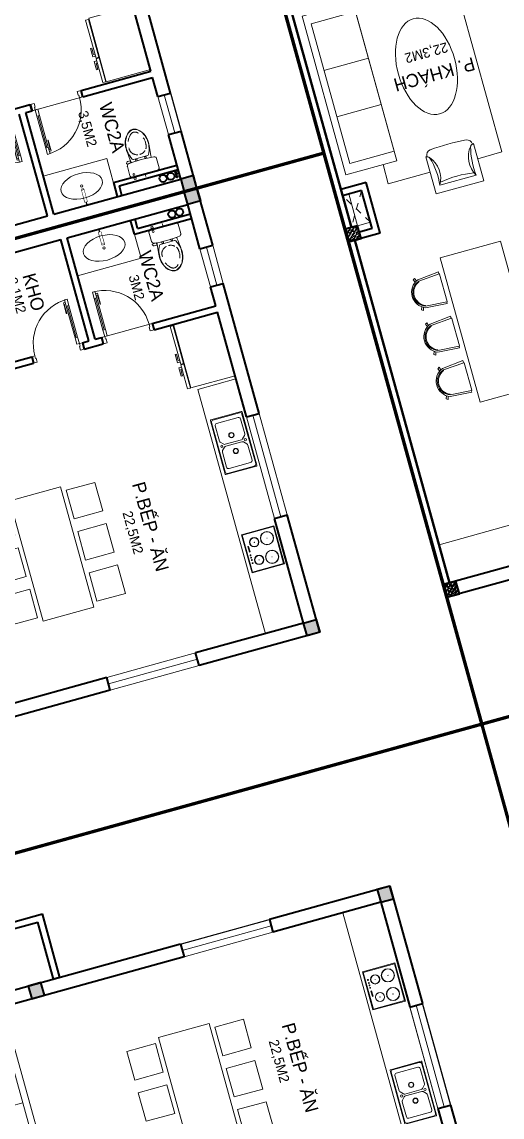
# Model space of a CAD drawing. Header units: metres. Extents: x 568336 to 569219, y 2065964 to 2066430.
# Drawn here: x 568461.84 to 568469.13, y 2066314.98 to 2066331.61 of the extents above; entities that cross this region are included whole.
import ezdxf

# ---------------------------------------------------------------- set-up
doc = ezdxf.new("R2010")
doc.units = ezdxf.units.M
for name, pattern in [('$AUDIT_BAD_LTYPE2', [0]), ('HIDDEN', [0.375, 0.25, -0.125]), ('xref-thap C (mb tang 32-2)$0$HIDDEN', [0.375, 0.25, -0.125])]:
    doc.linetypes.add(name, pattern=pattern)
doc.layers.get('0').update_dxf_attribs({"linetype": 'CONTINUOUS'})
doc.layers.get('DEFPOINTS').update_dxf_attribs({"linetype": 'CONTINUOUS'})
doc.layers.add('-AREA', color=2, linetype='CONTINUOUS', plot=False)
for name, color, linetype, lineweight in [('-CONCRETE', 1, 'CONTINUOUS', 35), ('-DIM', 9, 'CONTINUOUS', 13), ('-DOOR', 137, 'CONTINUOUS', 9), ('-FURNITURE', 46, 'CONTINUOUS', 9), ('-HATCH', 8, 'CONTINUOUS', 5), ('-HIDE', 3, 'HIDDEN', 13), ('-LINE1', 7, 'CONTINUOUS', 18), ('-LINE2', 252, 'CONTINUOUS', 9), ('-STEEL1', 1, 'CONTINUOUS', 35), ('-TEXT', 7, 'CONTINUOUS', 15), ('-WALL', 4, 'CONTINUOUS', 35), ('TEXT25', 2, 'CONTINUOUS', 13)]:
    doc.layers.add(name, color=color, linetype=linetype, lineweight=lineweight)
doc.layers.add('-RANH GIOI LO DAT', color=12, linetype='CONTINUOUS')
doc.styles.add('SVN_AVO_thuong', font='')
doc.styles.add('T1', font='', dxfattribs={"height": 200})
doc.styles.add('vnavanth', font='', dxfattribs={"width": 0.8})
doc.styles.get('SVN_AVO_thuong').set_extended_font_data('SVN-Avo')
doc.styles.get('T1').set_extended_font_data('VNgeometric Light')
doc.styles.get('vnavanth').set_extended_font_data('.VnAvantH')

# ---------------------------------------------------------------- blocks, each defined once
blk = doc.blocks.new('A$C18251349')
at = {"layer": '-LINE1'}
for points in [[(899.9698889118445, 4649.999350743368), (999.8064622648526, 4649.999350743368), (999.8064622648526, 3150.000784432457), (899.9698889118445, 3150.000784432457)], [(999.8064622648526, 2350.000784432457), (899.8064622648526, 2350.000784432457), (899.8064622648526, 850.0007844324573), (999.8064622648526, 850.0007844324573)]]:
    blk.add_lwpolyline(points, close=True, dxfattribs=at)
at = {"layer": '-WALL'}
for p, q in [((0.004909113922622055, 5500.000784432457), (1000.006230624509, 5500.000784432457)), ((0.004909113922622055, 5500.000784432457), (0.004909113922622055, 5400.000784432456)), ((999.9698890817235, 4650.000784432457), (1000.006230624509, 5500.000784432457)), ((0.0002397763018961996, 5400.000784432457), (900.0013849787356, 5400.000784432457)), ((899.9698889118445, 4649.999350743368), (900.0013849787356, 5400.000784432457)), ((899.9698889118445, 4649.999350743368), (999.9698888226703, 4649.994681405777)), ((999.9698890817235, 4650.000784432457), (909.9729728006059, 4650.005189332122)), ((899.8064622648526, 3150.000784432457), (999.8064622648526, 3150.000784432457)), ((899.8064622648526, 3150.000784432457), (899.8064622648526, 2350.000784432457)), ((999.8064622648526, 3150.000784432457), (999.8064622648526, 2350.000784432457)), ((899.8064622648526, 2350.000784432457), (999.8064622648526, 2350.000784432457)), ((899.8064622648526, 850.0007844324573), (999.8064622648526, 850.0007844324573)), ((899.8064622648526, 850.0007844324573), (899.8064622648526, 100.0183032938512)), ((999.8064622648526, 850.0007844324573), (999.8064622648526, 0.0007844324572943151)), ((899.8064622648526, 100.0183032938512), (0.004909113922622055, 100.1600033289023)), ((0.004909113922622055, 100.1600033289023), (0.004909113922622055, 0.160002526070457)), ((0.004909113922622055, 0.160002526070457), (999.8064622648526, 0.0007844324572943151))]:
    blk.add_line(p, q, dxfattribs=at)
blk = doc.blocks.new('A$C23F441E4')
at = {"ltscale": 3}
blk.add_lwpolyline([(-300, -0.0002277038292959332), (-300, -510.0002277038293), (300, -510.0002277038293), (300, -0.0002277038292959332), (-300, -0.0002277038292959332)], dxfattribs=at)
for points in [[(-290, -10.0002277038293), (-290, -500.0002277038293), (290, -500.0002277038293), (290, -10.0002277038293)], [(-99.92361733876169, -45.7805013358593), (-15.01730352267623, -45.7805013358593), (-15.01730352267623, -56.33586340083275), (-99.92361733876169, -56.33586340083275)]]:
    blk.add_lwpolyline(points, close=True, dxfattribs=at)
for centre, radius in [((-139, -156.0002277038293), 70), ((-139, -156.0002277038293), 67), ((-139, -156.0002277038293), 2), ((36.90287313051522, -47.90127239702269), 6.597286366527707), ((74.40287313051522, -47.90127239702269), 6.597286366527707), ((139, -156.0002277038293), 70), ((139, -156.0002277038293), 67), ((111.9028731305152, -47.90127239702269), 6.597286366527707), ((139, -156.0002277038293), 2), ((160.4028731305152, -47.90127239702269), 6.597286366527707), ((-147.0336941294372, -358.653199238237), 100), ((-147.0336941294372, -358.653199238237), 97), ((147.0336941294372, -358.653199238237), 100), ((147.0336941294372, -358.653199238237), 97), ((-147.0336941294372, -358.653199238237), 2), ((147.0336941294372, -358.653199238237), 2)]:
    blk.add_circle(centre, radius, dxfattribs=at)
blk = doc.blocks.new('A$C14986441')
at = {"ltscale": 3}
for p, q in [((-250.0000004096655, 420.0579938191804), (-250.0000000046566, -419.9420061808196)), ((239.9999995855615, 430.0579940553871), (-240.0000004144385, 430.0579938240116)), ((169.9999996216502, 355.0579940216267), (-170.0000003783498, 355.0579938577721)), ((249.9999999953434, -419.9420059388503), (249.9999995903345, 420.0579940611497)), ((-200.0000003639143, 325.0579938432784), (-200.0000002492452, 87.48440071480582)), ((199.9999997507548, 87.48440090671647), (199.9999996360857, 325.0579940361204)), ((-191.2132036748226, 66.27119728422258), (-148.7867967832135, 23.84479043312604)), ((-127.5735933431424, 15.05799387820298), (127.5735929142684, 15.05799400119577)), ((148.7867963454919, 23.84479057660792), (191.213203196472, 66.27119746763492)), ((-200.0000000505825, -324.9420061567216), (-200.0000001650769, -87.36841302824905)), ((-191.2132036109688, -66.15520958823618), (-148.7867967602797, -23.72880269627785)), ((-127.5735933287069, -14.94200612179702), (127.5735929288203, -14.94200599880423)), ((148.7867963684257, -23.72880255279597), (191.2132032602094, -66.15520940389251)), ((199.9999998349231, -87.36841283540707), (199.9999999494175, -324.9420059638796)), ((-240, -429.9420061759884), (240, -429.9420059446129)), ((169.9999999639113, -354.9420059783733), (-170.0000000360887, -354.9420061422279))]:
    blk.add_line(p, q, dxfattribs=at)
blk.add_lwpolyline([(239.9999999807333, -389.9420059446129), (239.99999960477, 390.0579940553871, 0.414213562373095), (209.9999995903345, 420.0579940408934), (-210.0000004096655, 420.0579938384471, 0.414213562373095), (-240.00000039523, 390.0579938240116), (-240.0000000192667, -389.9420061759884, 0.414213562373095), (-210.0000000046566, -419.9420061615529), (209.9999999953434, -419.9420059591066, 0.414213562373095)], format="xyb", close=True, dxfattribs=at)
for centre, radius in [((-185.5000002072193, 0.05799385026330128), 17.5), ((-2.675224095582962e-07, 125.0579939396703), 40), ((-2.675224095582962e-07, 125.0579939396703), 35), ((185.4999997927807, 0.05799402913544327), 17.5), ((-1.469743438065052e-07, -124.9420060603297), 40), ((-1.469743438065052e-07, -124.9420060603297), 35)]:
    blk.add_circle(centre, radius, dxfattribs=at)
for centre, radius, start, end in [((-240.0000004096655, 420.0579938240116), 10, 90.00000002668041, 180.0000000266804), ((-170.0000003639143, 325.0579938577721), 30, 90.00000002668041, 180.0000000266804), ((169.9999996360857, 325.0579940216267), 30, 2.668042644536231e-08, 90.00000002668041), ((239.9999995903345, 420.0579940553871), 10, 2.668042644536231e-08, 90.00000002668041), ((-170.0000002492452, 87.48440073023085), 30, 180.0000000266804, 225.0000000235824), ((-127.5735933576361, 45.05799387820298), 30, 225.0000000235824, 270.0000000266804), ((127.5735928997747, 45.05799400119577), 30, 270.0000000266804, 315.0000000235823), ((169.9999997507548, 87.48440089315409), 30, 315.0000000235823, 2.668042644536231e-08), ((-170.0000001650769, -87.36841301375534), 30, 135.0000000235824, 180.0000000266804), ((-127.5735933142714, -44.94200612179702), 30, 90.00000002668041, 135.0000000235824), ((127.5735929432558, -44.94200599880423), 30, 45.00000002358239, 90.00000002668041), ((169.9999998349231, -87.36841284896946), 30, 2.668042644536231e-08, 45.00000002358239), ((-170.0000000505825, -324.9420061422279), 30, 180.0000000266804, 270.0000000266804), ((169.9999999494175, -324.9420059783733), 30, 270.0000000266804, 2.668042644536231e-08), ((-240.0000000046566, -419.9420061759884), 10, 180.0000000266804, 270.0000000266804), ((239.9999999953434, -419.9420059446129), 10, 270.0000000266804, 2.668042644536231e-08)]:
    blk.add_arc(centre, radius, start, end, dxfattribs=at)
blk = doc.blocks.new('ghe11asdsdsdsd')
at = {"layer": '-FURNITURE', "ltscale": 5}
for p, q in [((-454.1512245237245, 641.9073886275291), (-454.093361600535, -60.42008052262099)), ((446.9845405295782, 642.5119281820953), (445.2090906954836, -59.49456913078757)), ((339.4434767446655, 74.7769195077999), (-347.9447826922697, 73.86721415390639)), ((445.2090906954836, -59.49456913078757), (-454.093361600535, -60.42008052262099))]:
    blk.add_line(p, q, dxfattribs=at)
for centre, radius, start, end in [((-556.8192392717756, 172.0380743239075), 480.9551723817158, 73.62802494144414, 77.67439557183955), ((-329.6609394550032, 640.4347183164282), 102.5030657496747, 97.790878171796, 180.4720192216976), ((-435.3449582978792, 585.5188594441861), 49.99999999999999, 17.29045382422632, 73.62802494144414), ((-752.7215750947944, 311.3200961878028), 469.2846926992153, 329.6029749418909, 39.82713105222346), ((-1717.077797784907, 235.4868877488407), 1378.639231958857, 353.2676599931669, 15.34770349738529), ((13.76703277978231, -3057.035900902003), 3815.794779152998, 85.15051378916075, 95.37323135559144), ((744.7327549548354, 311.2790322922665), 469.2468948897888, 140.0381535895592, 210.2652298418676), ((1708.833027020766, 233.2264510887835), 1378.526022415482, 164.5192846221356, 186.6002375866197), ((322.4963123202615, 643.5363927781655), 102.5030657496747, 359.5521671507362, 82.23330821456577), ((428.017340289487, 586.1773279104382), 49.99999999999999, 106.2083736517696, 162.5459446768903), ((548.310481298744, 172.35137315467), 480.9551723817158, 102.1620030057203, 106.2083736517696), ((-1.445652381749824, -1576.057105405802), 1730.279692069412, 79.6029490361376, 100.5814174655623)]:
    blk.add_arc(centre, radius, start, end, dxfattribs=at)
blk = doc.blocks.new('GHE600')
at = {"layer": '-FURNITURE'}
for p, q in [((269949.5421851056, 8709.741290517763), (270649.5421851056, 8709.74129051782)), ((269949.5421851289, 8043.074623851076), (270649.5421851289, 8043.074623851135))]:
    blk.add_line(p, q, dxfattribs=at)
for points in [[(270145.5337149384, 9594.84705863762), (270145.5337150262, 10094.84705863762), (270645.5337150262, 10094.84705854984), (270645.5337149384, 9594.847058549843)], [(269849.5421851288, 9526.40795718442), (270649.5421851288, 9526.407957184478), (270649.5421851639, 7226.407957184478), (269849.5421851639, 7226.40795718442)], [(269949.5421851288, 9376.40795718442), (270649.5421851288, 9376.407957184478), (270649.5421851639, 7376.407957184478), (269949.5421851639, 7376.40795718442)], [(270145.5337145109, 7157.96885590817), (270145.5337144231, 6657.96885590817), (270645.5337144231, 6657.968855820392), (270645.5337145109, 7157.968855820392)]]:
    blk.add_lwpolyline(points, close=True, dxfattribs=at)
at = {"layer": '-FURNITURE', "elevation": -1.348764000838661e-08}
for points in [[(271286.9253059005, 9830.321753277356), (270645.53371498, 9832.18215255058)], [(272037.8126997925, 6909.345592938189), (272633.6221192031, 6907.537773812626), (272633.6585346201, 9823.095600669185), (272037.874818299, 9826.334833337169)], [(270262.0588059474, 9594.847058617102), (270262.0583521723, 9526.40795718442)], [(270262.0260181179, 7226.40795718439), (270262.0255643428, 7157.968855887651)], [(270645.5337144685, 6916.624135324557), (271286.6504318018, 6913.272511655086)]]:
    blk.add_lwpolyline(points, dxfattribs=at)
at = {"layer": '-FURNITURE'}
for centre, radius in [((270395.5337149822, 9844.847058593674), 200), ((270395.5337149822, 9844.847058593674), 150), ((270395.5337144671, 6907.968855864223), 200), ((270395.5337144671, 6907.968855864223), 150)]:
    blk.add_circle(centre, radius, dxfattribs=at)
at = {"layer": '-FURNITURE', "extrusion": (0, 0, -1)}
blk.add_ellipse((271661.9002663364, 8365.294462872116), major_axis=(3.669220623812561e-13, 749.5763598198391), ratio=0.5899940615450746, dxfattribs=at)
at = {"layer": '-FURNITURE', "zscale": 0.83397927038413}
for p, xscale, yscale, rotation in [((271659.4476334748, 10145.29901697894, -5.948631914765009e-09), 0.83397927038413, 0.83397927038413, 179.9447021404027), ((271659.4476334748, 6607.516897389956, -5.948631914765009e-09), -0.8339792703841301, 0.8339792703841301, 0.05529785959737722)]:
    blk.add_blockref('ghe11asdsdsdsd', p, dxfattribs=dict(at, xscale=xscale, yscale=yscale, rotation=rotation))
blk = doc.blocks.new('A$C5C575821')
at = {"layer": '-CONCRETE'}
h = blk.add_hatch(color=256, dxfattribs=at)
h.dxf.hatch_style = 1
h.paths.add_polyline_path([(-0.00237559899687767, 200.0000000000146), (-0.00237559899687767, 1.455191522836685e-11), (199.9976244010031, 1.455191522836685e-11), (199.9976244010031, 200.0000000000146)])
blk.add_lwpolyline([(-0.00237559899687767, 1.455191522836685e-11), (199.9976244010031, 1.455191522836685e-11), (199.9976244010031, 200.0000000000146), (-0.00237559899687767, 200.0000000000146)], close=True, dxfattribs=at)
blk = doc.blocks.new('A$C2896516a')
for points in [[(75, 1385.934425984509), (525, 1385.934425905347), (525.0000000782311, 1835.934425905347), (75.0000000782311, 1835.934425984509), (75, 1385.934425984509)], [(725, 1385.934425870422), (1175, 1385.934425792191), (1175.000000078231, 1835.934425792191), (725.0000000782311, 1835.934425870422), (725, 1385.934425870422)], [(1375, 1385.934425753978), (1825, 1385.934425675747), (1825.000000078231, 1835.934425675747), (1375.000000078231, 1835.934425753978), (1375, 1385.934425753978)], [(75, 450), (525, 450.0000000791624), (525.0000000782311, 7.916241884231567e-08), (75.0000000782311, 0), (75, 450)], [(725, 450.000000114087), (1175, 450.0000001923181), (1175.000000078231, 1.923181116580963e-07), (725.0000000782311, 1.140870153903961e-07), (725, 450.000000114087)], [(1375, 450.0000002305314), (1825, 450.0000003087625), (1825.000000078231, 3.087625373154879e-07), (1375.000000078231, 2.305314410477877e-07), (1375, 450.0000002305314)]]:
    blk.add_lwpolyline(points)
blk.add_lwpolyline([(0, 517.9672129922546), (1900, 517.9672129922546), (1900, 1317.967212992255), (0, 1317.967212992255)], close=True)
blk = doc.blocks.new('M38-T2')
at = {"layer": '-AREA'}
blk.add_lwpolyline([(204930.0069767354, -1435945.201767279), (202121.8044201497, -1435945.200355076), (202121.8119221884, -1434744.52213244), (197930.7486434749, -1434744.523915252), (197929.1923407231, -1429671.822971949), (196930.2090501255, -1429671.982059734), (196930.2090501255, -1424171.982059734), (197930.0106032764, -1424171.939304921), (197930.0106032764, -1418971.489460939), (204930.0155125508, -1418971.489461104)], close=True, dxfattribs=at)
at = {"layer": '-DOOR'}
for p, q in [((199779.9484475625, -1418971.360748226), (201379.9484475625, -1418971.360748226)), ((199779.9484475625, -1419071.360748226), (201379.9484475625, -1419071.360748226)), ((201379.9484475771, -1419071.371851301), (199779.9484475621, -1419071.409753183)), ((199779.9484475625, -1419171.360748226), (201379.9484475625, -1419171.360748226)), ((197930.1638723877, -1420871.71438293), (197929.8573341651, -1422271.71438293)), ((198030.4138128, -1420871.71438293), (198030.1072745775, -1422271.71438293)), ((198129.947869654, -1420871.71438293), (198129.6413314316, -1422271.71438293))]:
    blk.add_line(p, q, dxfattribs=at)
blk.add_lwpolyline([(201379.9484475772, -1419171.548004378), (199779.9484475695, -1419171.515704523), (199779.9484475695, -1418971.473311011), (201379.9484475772, -1418971.505610865)], close=True, dxfattribs=at)
at = {"layer": '-FURNITURE'}
blk.add_line((201980.0155124794, -1419771.550719448), (198130.0155123936, -1419771.550719448), dxfattribs=at)
at = {"layer": '-RANH GIOI LO DAT', "linetype": 'HIDDEN', "ltscale": 10, "const_width": 50}
blk.add_lwpolyline([(195930.0155116593, -1416971.489460663), (195930.0155121212, -1437239.588784412), (204930.0155121212, -1437178.544911579), (204930.015512598, -1416971.48946114)], close=True, dxfattribs=at)
at = {"layer": '-WALL'}
for p, q in [((197930.0155123998, -1418971.489460939), (199779.9484475625, -1418971.360748226)), ((199779.9484475625, -1419171.531850997), (199779.9484475625, -1418971.531850997)), ((201379.9484475625, -1418971.360748226), (203430.0035724919, -1418971.489460939)), ((201379.9484475774, -1419171.548004378), (201379.9484475772, -1418971.505610865)), ((198130.0155123998, -1419171.489460939), (199779.9484475695, -1419171.360748226)), ((201379.9484475774, -1419171.548004378), (203029.8813827469, -1419171.489460939)), ((197930.1638715875, -1420871.71438293), (198130.1638723878, -1420871.71438293)), ((197930.1638723877, -1422271.71438293), (198130.1638723878, -1422271.71438293))]:
    blk.add_line(p, q, dxfattribs=at)
at = {"layer": '-WALL', "linetype": 'Continuous', "ltscale": 10}
for p, q in [((197930.0155124023, -1418971.489460937), (197930.1638715875, -1420871.71438293)), ((198130.0155123998, -1419171.489460939), (198130.1638715873, -1420871.71438293)), ((197930.1638715642, -1422271.714382928), (197930.0155123375, -1425178.306151847)), ((198130.1638715642, -1422271.71438293), (198130.0155123345, -1425178.306151847))]:
    blk.add_line(p, q, dxfattribs=at)
at = {"layer": '-FURNITURE', "rotation": 180}
blk.add_blockref('A$C23F441E4', (199375.0145829144, -1419721.564532442), dxfattribs=at)
at = {"layer": '-FURNITURE', "xscale": -1}
for name, p, rotation in [('A$C14986441', (201050.0716473779, -1419465.885739715), 90), ('GHE600', (208325.3543544428, -1155273.03525718), 89.99999998994852)]:
    blk.add_blockref(name, p, dxfattribs=dict(at, rotation=rotation))
at = {"layer": '-FURNITURE'}
blk.add_blockref('A$C2896516a', (199211.4110915604, -1423492.300291572), dxfattribs=at)
at = {"layer": '-WALL'}
for p in [(197930.017887999, -1419171.489460937), (197930.0178879988, -1424671.489460179)]:
    blk.add_blockref('A$C5C575821', p, dxfattribs=at)
at = {"layer": '-WALL', "xscale": -1}
blk.add_blockref('A$C18251349', (197930.0155123904, -1429671.982844167), dxfattribs=at)
at = {"layer": 'TEXT25'}
for s, height, rotation, style, p in [('P.BẾP - ĂN', 200, 359.9999999899488, 'SVN_AVO_thuong', (199525.0187255143, -1421120.953310438)), ('22,5M2', 150, 1.005123984043621e-08, 'T1', (199708.8861217937, -1421376.030290608))]:
    blk.add_text(s, height=height, rotation=rotation, dxfattribs=dict(at, style=style)).set_placement(p)
blk = doc.blocks.new('Sink_Cicle')
blk.add_lwpolyline([(17.49999987077899, -50.00226151314564), (-17.49999987077899, -49.99773848685436), (-17.51615354442038, -252.2967581441626), (17.48384613892995, -252.3012811850058)], close=True)
blk.add_circle((0, -300), 17.5)
at = {"layer": 'DEFPOINTS'}
blk.add_line((0, -100), (0, 0), dxfattribs=at)
blk.add_wipeout([(17.499999870775355, -50.00226151314928), (-17.49999987078263, -49.99773848685436), (-17.516153544427652, -252.29675814416623), (17.48384613892631, -252.3012811850058)])
at = {"layer": '-FURNITURE', "linetype": 'Continuous'}
blk.add_ellipse((0, -300), major_axis=(-325, 0), ratio=0.5846153846153846, dxfattribs=at)
blk.add_line((-17.51421511289664, -237.2967582757119), (17.48578462866135, -237.3012813020032))
blk = doc.blocks.new('A$C18091ED7')
for p, q in [((9.957147995010018e-09, -42.13376978135784), (0, -3.786117304116488e-07)), ((146.1412317672475, -26.59467297248193), (179.181621938591, -26.59467296488583)), ((146.1412317672475, -26.59467297248193), (146.1412317680188, -30.17859706786112)), ((146.1412317680188, -30.17859706786112), (165.7503655985456, -30.17859706340823)), ((153.0594147269658, -36.79204952501459), (146.1412317680188, -30.17859706786112)), ((152.3191092506386, -2.717133611440659e-07), (152.3191092568413, -26.59467297093943)), ((152.3191092506386, -2.717133611440659e-07), (179.1816219322718, -2.654269337654114e-07)), ((153.0594147269658, -36.79204952501459), (165.7503656001572, -36.79204952192958)), ((153.0594147275151, -39.73033438943094), (153.0594147269658, -36.79204952501459)), ((153.0594147275151, -39.73033438943094), (178.4413164740145, -39.73033438349376)), ((153.0594147275151, -39.73033438943094), (178.4413164740145, -39.73033438349376)), ((153.0594147275151, -39.73033438943094), (153.0594147281554, -42.13376974494895)), ((185.3594994290725, -30.17859705851879), (165.7503655985456, -30.17859706340823)), ((178.4413164733487, -36.79204951884458), (165.7503656001572, -36.79204952192958)), ((185.3594994290725, -30.17859705851879), (178.4413164733487, -36.79204951884458)), ((178.4413164733487, -36.79204951884458), (178.4413164740145, -39.73033438349376)), ((178.4413164740145, -39.73033438349376), (178.4413164746547, -42.1337697392446)), ((179.1816219322718, -2.654269337654114e-07), (179.181621938591, -26.59467296488583)), ((179.181621938591, -26.59467296488583), (185.3594994283012, -26.59467296337243)), ((185.3594994283012, -26.59467296337243), (185.3594994290725, -30.17859705851879)), ((-83.25994817525861, -267.3592828898691), (-83.259948167517, -299.9634285944048)), ((-83.25994817257379, -278.4883151478134), (-83.25994817046012, -287.6388527823146)), ((-60.91100930959874, -290.0299398849311), (-83.25994816994717, -290.0299398901407)), ((-62.88950393904452, -265.3807882612164), (-81.28145355204106, -265.3807882657275)), ((-60.91100931491019, -267.3592828844266), (-60.91100930728498, -299.9634285889624)), ((60.9110093945892, -267.3592828557594), (60.9110094022144, -299.9634285600623)), ((60.91100939990065, -290.029939856031), (83.25994826024908, -290.0299398510542)), ((62.88950401780676, -265.3807882316178), (81.2814536308033, -265.3807882273395)), ((83.25994825493763, -267.3592828505498), (83.25994826256283, -299.9634285550856)), ((83.25994825750604, -278.488315108727), (83.2599482596197, -287.6388527429954)), ((165.3959958605519, -261.9873972070927), (165.3959958671003, -289.7349902229907)), ((167.8691141396885, -259.5142789271486), (228.0810223811895, -259.5142789128586)), ((167.8691141472664, -292.2081085020036), (206.7175896017579, -292.2081084926904)), ((230.5541406641933, -274.3229751045001), (230.5541406613593, -261.9873971916386))]:
    blk.add_line(p, q)
for points in [[(230.0000000517721, -218.5046414944518, -0.1374073801801567), (225.4781190853137, -234.6482587013161), (221.7949787454636, -240.7070387715066, -0.2360805181595358), (198.2560902649639, -255.4947853636986, -0.0519608230665726), (-198.2560901437319, -255.4947854572965, -0.236080518165078), (-221.7949786317113, -240.7070388760185), (-225.4781189743626, -234.6482588077488, -0.1374073801809237), (-229.9999999484608, -218.5046416030382), (-229.9999999831671, -71.98694829508895, -0.1989123673786679), (-226.3782021181105, -63.2431547633314), (-208.8906150607545, -45.75556769772083, -0.1989123673792025), (-200.1468215308087, -42.13376982865157), (9.971699910238385e-09, -42.13376978135784), (200.1468215506357, -42.13376973403501, -0.1989123673792025), (208.8906150822841, -45.75556759897154), (226.3782021480001, -63.24315465634572, -0.1989123673791691), (230.0000000170658, -71.98694818626973)], [(144.14367173758, -618.9627606730501, -0.2124047892419209), (26.30999211127346, -734.491494372196, -0.0276853236339062), (-0.5628229983012716, -738.609219571983, -0.0222792448073508), (-26.30999181118386, -734.4914943844487, -0.2124047892421136), (-144.1436714920528, -618.9627607410075, -0.1427957259999892), (-167.2376623962118, -428.0139674870588, -0.0930051380368448), (-127.9331820271946, -309.1271633332653, -0.2564387014614383), (-111.240849547703, -299.9634286007786), (4.746470949612558e-08, -299.9634285748762), (111.2408496426324, -299.9634285482753, -0.2564387014619951), (127.933182126606, -309.1271632729331, -0.0930051380368741), (167.2376625517572, -428.0139674081001, -0.1427957260000456)]]:
    blk.add_lwpolyline(points, format="xyb", close=True)
at = {"linetype": 'xref-thap C (mb tang 32-2)$0$HIDDEN', "ltscale": 100}
blk.add_lwpolyline([(61.00044987679576, -669.0176259216969, -0.1990312026443698), (1.417429302819073e-07, -698.769823720475, -0.1990312026443799), (-61.00044960746891, -669.0176259504806, -0.2189240232571595), (-131.9321382956405, -478.313622940972, -0.1537914605682739), (-112.4681372026971, -403.989815428853, -0.2367011859554165), (5.876427167095244e-08, -347.5870280214876, -0.2367011859554843), (112.4681373467611, -403.9898153757968, -0.1537914605681893), (131.9321384748619, -478.313622878748, -0.2189240232571754)], format="xyb", close=True, dxfattribs=at)
blk.add_circle((165.7503656100234, -78.39166221523192), 13.90362011701458)
for centre, radius, start, end in [((-81.28145355158267, -267.3592828894034), 1.978494623656905, 90.00000001354867, 180.0000000133402), ((-62.88950393858613, -267.3592828848923), 1.978494623656905, 1.334021322268115e-08, 90.00000001354867), ((62.88950401826514, -267.3592828552937), 1.978494623656905, 90.00000001354867, 180.0000000133402), ((81.28145363126168, -267.3592828510155), 1.978494623656905, 1.334021322268115e-08, 90.00000001354867), ((167.8691141402633, -261.9873972065106), 2.473118279571131, 90.00000001354867, 180.0000000133402), ((167.8691141466952, -289.7349902224087), 2.473118279571131, 180.0000000133402, 270.0000000135486), ((206.717589598069, -276.6690117186226), 15.53909677420133, 270.0000000135486, 306.4658507565522), ((168.3527972659103, -224.7572911087773), 80.08895368617857, 306.4658507565522, 320.3122930343796), ((228.0810223845983, -274.3229751050822), 2.473118279571131, 320.3122930343796, 1.334021322268115e-08)]:
    blk.add_arc(centre, radius, start, end)
for points, knots in [([(-155.6468228230951, -259.4535552573798), (-156.6353001506941, -267.2522313103836), (-164.2940232875517, -328.394745314552), (-169.1545302536251, -385.0939582949213), (-183.68571763406, -527.7705276800843), (-135.602968026873, -679.1126648240606), (-50.29344375100118, -735.2493608418445), (-19.70048385594782, -741.0901266933652), (1.531116140540689e-07, -743.6724421556864)], [130.6139379315478, 130.6139379315478, 130.6139379315478, 130.6139379315478, 152.8521090939923, 311.1293507817257, 417.703951170228, 561.3833927516608, 697.6926317810714, 710.812262267882, 710.812262267882, 710.812262267882, 710.812262267882]), ([(155.6468228994709, -259.4535551877343), (156.6353002305841, -267.2522312389628), (164.2940233960289, -328.3947452375724), (169.1545303888706, -385.0939582149149), (183.6857178367027, -527.7705275934422), (135.6029683008201, -679.1126647599449), (50.29344405157826, -735.2493608178338), (19.70048415924612, -741.0901266841101), (1.530679583083838e-07, -743.6724421554536)], [130.613937934949, 130.613937934949, 130.613937934949, 130.613937934949, 152.8521090939923, 311.1293507817257, 417.703951170228, 561.3833927516608, 697.6926317810714, 710.812262267882, 710.812262267882, 710.812262267882, 710.812262267882])]:
    blk.add_open_spline(points, degree=3, knots=knots)
blk = doc.blocks.new('*U18')
at = {"linetype": '$AUDIT_BAD_LTYPE2'}
for p, q in [((70, 100), (69.99999999999999, 599.9999999999982)), ((89.99999999999999, 599.9999999999982), (90, 100))]:
    blk.add_line(p, q, dxfattribs=at)
for points in [[(49.99999999999999, 599.9999999999982), (89.99999999999999, 599.9999999999982), (89.99999999999999, 699.9999999999982), (49.99999999999999, 699.9999999999982), (49.99999999999999, 599.9999999999982)], [(49.99999999999999, 602.9059272893337), (50, 100)], [(50, 100), (90, 100), (90, 0), (50, 0), (50, 100)]]:
    blk.add_lwpolyline(points)
for points in [[(118.2698876160139, 494.5156181119073), (118.2698876160139, 664.1349438079906), (89.99999999999999, 664.1349438079906), (89.99999999999999, 635.8650561920058), (112.6159100928053, 635.8650561920058), (112.6159100928053, 494.5156181119073)], [(0, 0), (50, 0), (50, -40), (60, -40), (60, -100.0001724930698), (0, -100.0001724930698)], [(799.9999999999982, 7.105427357601134e-15), (749.9999999999982, 7.105427357601134e-15), (749.9999999999982, -40), (739.9999999999982, -40), (739.9999999999982, -100.0001724930698), (799.9999999999982, -100.0001724930698)]]:
    blk.add_lwpolyline(points, close=True)
at = {"linetype": '$AUDIT_BAD_LTYPE2', "ltscale": 0.3}
blk.add_arc((50, 0), 699.9999999999982, 0, 90, dxfattribs=at)
blk = doc.blocks.new('A$C55AD6C8F')
at = {"ltscale": 3}
for p, q in [((-750, 623.9554341743351), (-750, 1000.000000000058)), ((-750, 1000.000000000058), (-704.3477934409166, 1000.000000000058)), ((-704.3477934409166, 1000.000000000058), (-704.3477934409166, 623.9554341743351)), ((0, 1000), (-695.2173631351907, 1000.000000000058)), ((-695.2173631351907, 1000.000000000058), (-695.2173631351907, 5.820766091346741e-11)), ((0, 0), (0, 1000)), ((-704.3477934409166, 623.9554341743351), (-749.9999999999418, 623.9554341743351)), ((-750, 613.395983129798), (-750, 17.63542316207895)), ((-704.3477934409166, 613.395983129798), (-749.9999999999418, 613.3959831297398)), ((-704.3477934409166, 17.63542316207895), (-704.3477934409166, 613.395983129798)), ((-750, 17.63542316207895), (-704.3477934409166, 17.63542316207895)), ((-695.2173631351907, 5.820766091346741e-11), (0, 0))]:
    blk.add_line(p, q, dxfattribs=at)
at = {"ltscale": 3, "elevation": -2.790667130434782e-09}
for points in [[(-750.0000000003492, 688.433921672462), (-750.0000000003492, 656.9339216743247), (-790.097850547405, 656.9339216743247), (-790.097850547405, 788.4142628387199), (-770.7718286834424, 788.4142628387199), (-770.7718286834424, 688.433921672462)], [(-750.0000000003492, 548.917495631671), (-750.0000000003492, 580.4174956298084), (-790.097850547405, 580.4174956298084), (-790.097850547405, 448.9371544654132), (-770.7718286834424, 448.9371544654132), (-770.7718286834424, 548.917495631671)]]:
    blk.add_lwpolyline(points, close=True, dxfattribs=at)
blk = doc.blocks.new('M39-T2')
at = {"layer": '-CONCRETE'}
for centre in [(197664.2165556852, -1485551.431455612, 5.66516857499076e-09), (197664.2165556852, -1485672.273905817, 5.66516857499076e-09)]:
    blk.add_circle(centre, 55, dxfattribs=at)
at = {"layer": '-DOOR'}
for p, q in [((202534.3554310382, -1485201.731743815), (200934.3554310382, -1485201.731743815)), ((202534.3554310382, -1485301.731743815), (200934.3554310382, -1485301.731743815)), ((200934.3554310236, -1485301.74284689), (202534.3554310386, -1485301.780748772)), ((202534.3554310382, -1485401.731743815), (200934.3554310382, -1485401.731743815)), ((204184.4948729139, -1487101.73174168), (204184.8014111364, -1488501.73174168)), ((204284.028929768, -1487101.73174168), (204284.3354679905, -1488501.73174168)), ((204384.2788701802, -1487101.73174168), (204384.5854084028, -1488501.73174168))]:
    blk.add_line(p, q, dxfattribs=at)
for points in [[(198884.3673709861, -1485201.731741923), (198284.3554310782, -1485201.731741923), (198284.3554310782, -1485401.731741923), (198884.3673709861, -1485401.731741923)], [(200934.3554310235, -1485401.918999967), (202534.3554310312, -1485401.886700112), (202534.3554310312, -1485201.844306599), (200934.3554310235, -1485201.876606454)]]:
    blk.add_lwpolyline(points, close=True, dxfattribs=at)
blk.add_lwpolyline([(198284.3554310782, -1485301.731741923), (198884.3600051452, -1485301.77591779)], dxfattribs=at)
at = {"layer": '-FURNITURE'}
for q in [(200334.3609645297, -1485401.75932366), (204184.3554310843, -1486001.793000432)]:
    blk.add_line((200334.3554309986, -1486001.793000432), q, dxfattribs=at)
blk.add_lwpolyline([(198184.3554309822, -1486301.731742), (197584.3554309822, -1486301.731742), (197584.3554309822, -1487301.731742445), (198184.3554309822, -1487301.731742445)], close=True, dxfattribs=at)
at = {"layer": '-HATCH'}
blk.add_line((199184.3552585054, -1486401.731742442), (199184.3552584759, -1487201.731742442), dxfattribs=at)
at = {"layer": '-RANH GIOI LO DAT', "linetype": 'HIDDEN', "ltscale": 10, "const_width": 50}
blk.add_lwpolyline([(197384.3554308799, -1483201.731742124), (197384.3554313568, -1503530.874939661), (206384.3554308799, -1503469.83106635), (206384.3554308799, -1483201.731743078)], close=True, dxfattribs=at)
at = {"layer": '-WALL'}
for p, q in [((197384.3554309985, -1485201.731742002), (197384.3554309985, -1501083.341163391)), ((198284.3554310782, -1485201.731741923), (197384.3554310782, -1485201.731741923)), ((198284.3554310782, -1485401.731741923), (198284.3554310782, -1485201.731741923)), ((198884.3526458093, -1485401.731741923), (198884.3673709861, -1485201.731741923)), ((200934.3554310235, -1485201.876606454), (198884.3673709861, -1485201.731741923)), ((200934.3554310233, -1485401.918999967), (200934.3554310235, -1485201.876606454)), ((204384.3554310782, -1485201.731741923), (202534.3554310382, -1485201.902846585)), ((202534.3554310382, -1485401.902846585), (202534.3554310382, -1485201.902846585)), ((198284.3554310782, -1485401.731741923), (197584.3554310782, -1485401.731741923)), ((197734.3554308987, -1486231.731741788), (197734.3554308987, -1485401.731741747)), ((197804.3554308987, -1486301.731741788), (197804.3554308987, -1485401.731741746)), ((199184.4895607311, -1485401.731741923), (198884.3526458093, -1485401.731741923)), ((200934.3554310233, -1485401.731741924), (199284.4895607311, -1485401.731741923)), ((204184.3554310782, -1485401.731741923), (202534.3554310312, -1485401.731741923)), ((197734.3554308987, -1486231.731741788), (197584.3554308987, -1486231.731741788)), ((197804.3554308987, -1486301.731741788), (197584.3554308988, -1486301.731741788)), ((199184.3552585054, -1486401.731742442), (199284.3552585054, -1486401.731742445)), ((204384.2788709805, -1487101.73174168), (204184.2788701801, -1487101.73174168)), ((199184.3552584759, -1487201.731742442), (199284.3554309985, -1487201.731742445)), ((199184.3552584759, -1487501.73174245), (199284.3552584759, -1487501.731742447)), ((199184.3552585054, -1488301.73174245), (199284.3552585054, -1488301.731742446)), ((204384.2788701802, -1488501.73174168), (204184.2788701801, -1488501.73174168))]:
    blk.add_line(p, q, dxfattribs=at)
at = {"layer": '-WALL', "linetype": 'Continuous', "ltscale": 10}
for p, q in [((204384.3554310756, -1485201.731741921), (204384.2788709805, -1487101.73174168)), ((197584.3554309985, -1487301.731742445), (197584.3554309985, -1485401.731742)), ((199184.3554309985, -1486401.731742442), (199184.3554309985, -1485401.731741981)), ((199284.3554309985, -1486401.731742442), (199284.3554309985, -1485401.731741981)), ((204184.3554310782, -1485401.731741923), (204184.2788709806, -1487101.73174168)), ((199184.3554309985, -1487301.731742445), (197584.3554309985, -1487301.731742445)), ((199184.3554309985, -1487301.731742445), (199184.3554309985, -1487201.731742442)), ((199284.3554309985, -1487501.73174245), (199284.3554309985, -1487201.731742445)), ((197584.3554309985, -1488701.731741238), (197584.3554309985, -1487401.731742445)), ((199184.3554309985, -1487401.731742445), (197584.3554309985, -1487401.731742445)), ((199184.3554309985, -1487501.73174245), (199184.3554309985, -1487401.731742445)), ((199184.3554309985, -1488701.731741238), (199184.3554309985, -1488301.73174245)), ((199284.3554309985, -1488701.731741238), (199284.3554309985, -1488301.73174245)), ((204184.2788710037, -1488501.73174168), (204184.3554311435, -1491408.548432832)), ((204384.2788710037, -1488501.731741677), (204384.3554311405, -1491408.548432832))]:
    blk.add_line(p, q, dxfattribs=at)
at = {"layer": '-DOOR', "rotation": 90.00000000000001}
blk.add_blockref('*U18', (199184.3552585054, -1487201.731742442), dxfattribs=at)
at = {"layer": '-DOOR', "xscale": -1, "rotation": 90}
blk.add_blockref('*U18', (199184.3552585054, -1487501.73174245), dxfattribs=at)
at = {"layer": '-FURNITURE', "xscale": -1}
for name, p, rotation in [('A$C55AD6C8F', (199284.3554309985, -1485401.731741981), 270), ('A$C23F441E4', (202939.3563605636, -1485951.806813427), 180), ('A$C18091ED7', (197762.221661101, -1485851.73174199), 90)]:
    blk.add_blockref(name, p, dxfattribs=dict(at, rotation=rotation))
at = {"layer": '-FURNITURE', "rotation": 270}
blk.add_blockref('A$C14986441', (201264.2992961001, -1485696.1280207), dxfattribs=at)
at = {"layer": '-FURNITURE', "xscale": -1}
blk.add_blockref('A$C2896516a', (203102.9598519176, -1489722.542572557), dxfattribs=at)
at = {"layer": '-WALL', "xscale": -1}
for p in [(197584.3530553995, -1485401.731742), (204384.353055479, -1485401.731741921)]:
    blk.add_blockref('A$C5C575821', p, dxfattribs=at)
at = {"layer": '-TEXT', "color": 2, "style": 'vnavanth'}
for s, p in [('wc2A', (198095.9771282224, -1486324.372079848)), ('kho', (197955.2612435548, -1488109.928375058))]:
    blk.add_text(s, height=199.9591899200177, dxfattribs=at).set_placement(p)
at = {"layer": 'TEXT25'}
for s, height, rotation, style, p in [('3M2', 150, 1.005123984043621e-08, 'T1', (198397.9163671185, -1486560.323311538)), ('P.BẾP - ĂN', 200, 1.005123984043621e-08, 'SVN_AVO_thuong', (201452.8023171044, -1487351.195591657)), ('22,5M2', 150, 359.9999999899487, 'T1', (201834.0562502557, -1487606.272571457)), ('2,1M2', 150, 1.005123984043621e-08, 'T1', (197946.6984524661, -1488345.879606781))]:
    blk.add_text(s, height=height, rotation=rotation, dxfattribs=dict(at, style=style)).set_placement(p)
at = {"layer": '-FURNITURE', "rotation": 90.00000000000001}
blk.add_blockref('Sink_Cicle', (197584.3554309822, -1486801.731742222), dxfattribs=at)
blk = doc.blocks.new('M40-T2')
at = {"layer": '-CONCRETE'}
for centre, radius in [((205225.0395781595, -1552250.275756489, 5.66516857499076e-09), 13), ((205274.2322251512, -1552340.772564587, 5.66516857499076e-09), 55), ((205263.3095651091, -1552250.275756489, 5.66516857499076e-09), 13), ((205305.0589831252, -1552250.275756489, 5.66516857499076e-09), 13), ((205274.2322251512, -1552461.615014792, 5.66516857499076e-09), 55)]:
    blk.add_circle(centre, radius, dxfattribs=at)
at = {"layer": '-DOOR'}
blk.add_lwpolyline([(204054.0861612578, -1552005.988718233), (204654.0981011657, -1552005.988718233), (204654.0981011657, -1552205.988718233), (204054.0861612578, -1552205.988718233)], close=True, dxfattribs=at)
blk.add_lwpolyline([(204654.0981011657, -1552105.988718233), (204054.0935270987, -1552106.0328941)], dxfattribs=at)
at = {"layer": '-FURNITURE'}
blk.add_lwpolyline([(204754.0933499628, -1553205.988718238), (205354.0933499628, -1553205.988718238), (205354.0933499628, -1554205.988718238), (204754.0933499628, -1554205.988718238)], close=True, dxfattribs=at)
at = {"layer": '-HATCH'}
blk.add_line((203754.0169095613, -1553305.988718231), (203754.016909575, -1554105.988718231), dxfattribs=at)
at = {"layer": '-RANH GIOI LO DAT', "linetype": 'HIDDEN', "ltscale": 10, "const_width": 50}
blk.add_lwpolyline([(194554.0933499628, -1550005.98871871), (194554.0933495009, -1565409.741094313), (199553.9783428008, -1570375.828611574), (205554.0933504397, -1570335.131916246), (205554.0933499628, -1550005.988719187)], close=True, dxfattribs=at)
at = {"layer": '-WALL'}
for p, q in [((204054.0861612578, -1552005.988718233), (202004.0562747387, -1552005.988718235)), ((204054.1008864346, -1552205.988718251), (204054.0861612578, -1552005.988718233)), ((205554.0933499628, -1552005.988718233), (204654.0981011657, -1552005.988718251)), ((204654.0981011657, -1552205.988718251), (204654.0981011657, -1552005.988718251)), ((205554.0933499628, -1567935.07670786), (205554.0933499628, -1552005.988718233)), ((203654.0168233147, -1552205.988718251), (202004.0562747534, -1552206.175974387)), ((203654.0168233147, -1553305.988718231), (203654.0168233147, -1552205.988718251)), ((203754.0168233147, -1553305.988718231), (203754.0168233147, -1552205.988718251)), ((204054.1008864346, -1552205.988718251), (203754.0168233147, -1552205.988718251)), ((205354.0933499628, -1552205.988718233), (204654.0981011657, -1552205.988718251)), ((205134.0933499376, -1553205.988712327), (205134.0933499376, -1552205.988712328)), ((205204.0933499376, -1553135.988712327), (205204.0933499376, -1552205.988712326)), ((205354.0933499628, -1554205.988718238), (205354.0933499628, -1552205.988718233)), ((205204.0933499376, -1553135.988712327), (205354.0933499376, -1553135.988712327)), ((203754.0168233147, -1553305.988718231), (203654.0168233147, -1553305.988718231)), ((205134.0933499376, -1553205.988712327), (205354.0933499375, -1553205.988712327)), ((203754.0168233147, -1554105.988718231), (203654.0167370682, -1554105.988718231)), ((203654.0168233147, -1554405.988718226), (203654.0168233147, -1554105.988718231)), ((203654.0168233148, -1554105.988718231), (203754.0168233148, -1554105.98871823)), ((203754.0168233147, -1554205.988718229), (203754.0168233147, -1554105.98871823)), ((205354.0933499628, -1554205.988718238), (203754.0168233147, -1554205.988718229)), ((205354.0933499623, -1554305.988718238), (203754.0168233141, -1554305.988718229)), ((205354.0933499628, -1555505.988718233), (205354.0933499628, -1554305.988718238))]:
    blk.add_line(p, q, dxfattribs=at)
at = {"layer": '-DOOR', "xscale": -1, "rotation": 270}
blk.add_blockref('*U18', (203754.0169095613, -1554105.988718231), dxfattribs=at)
at = {"layer": '-DOOR', "rotation": 270}
blk.add_blockref('*U18', (203754.0169095613, -1554405.988718227), dxfattribs=at)
at = {"layer": '-FURNITURE', "xscale": -1, "rotation": 270}
blk.add_blockref('A$C55AD6C8F', (202627.9391169144, -1552205.988718243), dxfattribs=at)
at = {"layer": '-FURNITURE', "rotation": 270}
blk.add_blockref('A$C18091ED7', (205176.2271197425, -1552705.988718223), dxfattribs=at)
at = {"layer": '-WALL'}
blk.add_blockref('A$C5C575821', (205354.0981011657, -1552205.988718233), dxfattribs=at)
at = {"layer": '-TEXT', "color": 2, "style": 'vnavanth'}
blk.add_text('wc2a', height=199.9591899200177, dxfattribs=at).set_placement((203935.9013465368, -1553101.599489212))
at = {"layer": 'TEXT25', "style": 'T1'}
blk.add_text('3,5M2', height=150, rotation=359.9999999899487, dxfattribs=at).set_placement((203963.5598184932, -1553440.099699379))
at = {"layer": '-FURNITURE', "rotation": 270}
blk.add_blockref('Sink_Cicle', (205354.0933499628, -1553683.060390014), dxfattribs=at)
at = {"layer": '-AREA'}
blk.add_lwpolyline([(205553.2546989895, -1569087.629167126), (202753.1902936033, -1569087.629167126), (202754.0933499628, -1567887.598139977), (200663.2060888279, -1567887.598139977), (198554.0933505582, -1565935.401566556), (198553.5313704307, -1562406.477236566), (197554.2917974073, -1562406.636365164), (197554.2917974073, -1556906.636365164), (198554.0933505582, -1556906.636365164), (198554.0957261627, -1552005.988718233), (205554.0957255667, -1552005.988718233)], close=True, dxfattribs=at)
blk = doc.blocks.new('SOFA 2500')
at = {"layer": '-FURNITURE'}
for p, q in [((267948.7536068321, 8788.429872642053), (268648.7536068321, 8788.429872642053)), ((267948.7536068321, 8055.096539308724), (268648.7536068321, 8055.096539308724))]:
    blk.add_line(p, q, dxfattribs=at)
for points in [[(267848.7536068321, 9671.763205975389), (268648.7536068321, 9671.763205975389), (268648.7536068321, 7171.763205975389), (267848.7536068321, 7171.763205975389)], [(267948.7536068321, 9521.763205975389), (268648.7536068321, 9521.763205975389), (268648.7536068321, 7321.763205975389), (267948.7536068321, 7321.763205975389)]]:
    blk.add_lwpolyline(points, close=True, dxfattribs=at)
blk = doc.blocks.new('ghe 400')
blk.add_wipeout([(-230.18867924437518, 7.547169807400223), (-200.0000000009204, 309.4339622607183), (-194.44181669050522, 322.2332054417873), (-188.77143577672973, 333.36406349605613), (-230.1886792450075, 347.1698113182533), (-215.09433962401909, 369.81132075100254), (-175.84824801372565, 354.11288410781253), (-147.27426522626547, 387.0010055543705), (-125.46553694424324, 404.94054309733156), (-96.60556802359702, 422.40516945156014), (-61.06395139734923, 436.467637745561), (-31.892588169287592, 442.9389499862957), (1.810754054732115, 445.3084971378314), (25.363171995651783, 443.81574772336876), (48.970076927283344, 439.66838338456614), (69.6070613605525, 433.74376242779385), (91.94279312028607, 424.6786215899938), (114.72942051153655, 412.1693786348003), (126.97826376540934, 403.84447503656156), (140.4397397866892, 393.1503139008121), (154.96338411631473, 379.40719171667274), (166.56400400887833, 366.3365674004458), (175.84824801407558, 354.112884106969), (215.09433962563503, 369.81132075311143), (230.1886792474677, 347.16981131783086), (188.77143577876745, 333.36406349436857), (199.99999996751967, 309.4339623510041), (222.6415094349827, 7.547169807123282), (199.4339622647642, 7.547169809166917), (194.61095721848824, -2.599335857667029e-09), (-194.61095721648053, -4.5497472456190735e-09), (-198.27631863994839, 1.5992463081383903), (-199.4339622650075, 7.5471698091935195)]).dxf.layer = '-LINE2'
at = {"layer": '-FURNITURE', "linetype": 'Continuous'}
for points in [[(-175.8482480105013, 354.1128841089085), (-215.0943396259099, 369.8113207584247), (-230.1886792462319, 347.1698113204911), (-188.7714357730001, 333.3640634976327)], [(-199.4339622668922, 7.54716981202364), (-230.1886792425066, 7.547169807367027), (-199.9999999981374, 309.4339622640982)], [(-177.3584905620664, 301.8867924520746), (-169.8113207574934, 301.8867924520746)], [(-177.3584905620664, 301.8867924520746), (-169.8113207574934, 301.8867924520746)], [(177.358490569517, 301.8867924520746), (169.8113207556307, 301.8867924539372)], [(175.8482480142266, 354.1128841126338), (215.0943396259099, 369.8113207528368), (230.1886792462319, 347.1698113223538), (188.7714357785881, 333.3640634929761)], [(222.6415094323456, 7.547169811092317), (199.9999999962747, 309.4339622640982)], [(199.4339622631669, 7.547169807367027), (222.6415094323456, 7.547169811092317)]]:
    blk.add_lwpolyline(points, dxfattribs=at)
blk.add_lwpolyline([(177.358490569517, 301.8867924520746), (199.5969537682831, 5.373949736356735, -0.4363134021215077), (194.6109572146088, -9.313225746154785e-10), (-194.6109572183341, -2.793967723846436e-09, -0.4363134021215077), (-199.5969537720084, 5.373949742875993), (-177.3584905620664, 301.8867924520746)], format="xyb", dxfattribs=at)
for centre, radius, start, end in [((3.725290298461914e-09, 230.1886792453006), 215.1274386989701, 21.61477901766715, 158.3852210815501), ((-1.862645149230957e-09, 243.5072142081335), 186.7196008241607, 18.21955213301437, 161.7804477656144), ((9.313225746154785e-09, 231.4543435731903), 183.8385555632603, 22.52715178835513, 157.4728481623555)]:
    blk.add_arc(centre, radius, start, end, dxfattribs=at)
blk = doc.blocks.new('ghee')
at = {"layer": '-DIM', "xscale": -0.9999999999999998, "rotation": 179.9999999999999}
blk.add_blockref('ghe 400', (-9.48268585652113, -100.0000000018626), dxfattribs=at)
blk = doc.blocks.new('18x35')
at = {"layer": '-HATCH'}
h = blk.add_hatch(dxfattribs=at)
h.set_pattern_fill('CHAU-01', color=256, scale=10, angle=-1.272221872585407e-14, pattern_type=2)
h.set_pattern_definition([(49.99999999999999, (0, 0), (71.72601826007535, -6.275213498259527), [7.5, -82.5]), (355, (0, 0), (-13.87513336129999, 75.21921337000119), [6, -66]), (100.4514, (5.977167999997619, -0.5229339999999638), (57.85093817140217, 68.94395420609534), [6.374019000000001, -70.1142112]), (46.18419999999998, (0, 20), (106.7241048625644, -16.55190143290183), [11.25, -123.75]), (96.63559999999998, (8.89367449999554, 18.62066930000003), (93.46627055487036, 97.41178709004416), [9.561028799999994, -105.1713]), (351.1842, (0, 20), (93.46619451336275, 97.41186009253245), [9, -99]), (20.99999999999998, (10, 15), (59.69070521184616, -40.2618890665339), [7.5, -82.5]), (326.0000000000001, (10, 15), (24.33153319215819, 72.5150045046853), [6, -66]), (71.45139999999999, (14.97422329999972, 11.64483940000002), (84.022262858149, 32.25304967099522), [6.374019000000001, -70.1142112]), (37.49999999999998, (0, 0), (1.215985531729074, 33.28938538313115), [0, -65.19999999999999, 0, -67, 0, -66.25]), (7.499999999999987, (0, 0), (26.30695374421487, 39.44117118823602), [0, -38.2, 0, -63.7, 0, -25.25]), (327.5, (-22.30000000000291, 0), (53.3822436172409, -2.255487173437988), [0, -25, 0, -78, 0, -103.5]), (317.5, (-32.30000000000291, 0), (58.31861693423862, 10.01049823323176), [0, -32.5, 0, -51.8, 0, -73.5]), (44.99999999999999, (0, 0), (-30.05203820042826, 30.05203820042828), []), (44.99999999999999, (0, 12.25), (-30.05203820042826, 30.05203820042828), [])])
h.paths.add_polyline_path([(96508.03118051568, 47993.04977023201), (96508.03118051568, 47793.04977023201), (96708.03118051568, 47793.04977023201), (96708.03118051568, 47993.04977023201)])
at = {"layer": '-STEEL1'}
blk.add_lwpolyline([(96508.03118051568, 47793.04977023201), (96708.03118051568, 47793.04977023201), (96708.03118051568, 47993.04977023201), (96508.03118051568, 47993.04977023201)], close=True, dxfattribs=at)
blk = doc.blocks.new('M1-T2')
at = {"layer": '-CONCRETE', "color": 1, "linetype": 'HIDDEN', "ltscale": 10, "const_width": 50}
blk.add_lwpolyline([(191581.7177010371, 50951.98888872014), (197581.6939540912, 50951.98888872005), (197581.7429788466, 30952.01227472891), (191581.7667257926, 30952.01227472891)], close=True, dxfattribs=at)
at = {"layer": '-FURNITURE'}
for p, q in [((191681.9303790401, 48151.96148380892), (197481.8391497153, 48151.92901662459)), ((196767.1299400558, 42664.10275799407), (196763.1214681568, 42358.32856262861))]:
    blk.add_line(p, q, dxfattribs=at)
blk.add_lwpolyline([(196303.1822970546, 46233.59078977592), (195353.1822970546, 46233.5907897233), (195353.1822970546, 43955.41373740297), (196303.1822970546, 43955.41373745559)], close=True, dxfattribs=at)
for points in [[(195353.690136233, 39541.26619862595), (194974.2131251222, 39539.4583796049), (194974.1767102166, 42655.01620646146), (195353.6866041011, 42656.82419738676)], [(196104.8084155508, 42660.75090447355), (196767.1299400558, 42664.10275799407)]]:
    blk.add_lwpolyline(points, dxfattribs=at)
blk.add_ellipse((195729.6025699445, 41097.21506849396), major_axis=(1.314982500245877e-07, 749.5763598198391), ratio=0.5899940615450746, dxfattribs=at)
at = {"layer": '-HIDE', "ltscale": 10}
for p, q in [((197181.8391494175, 43152.00429990316), (197482.0738455557, 42652.15169003246)), ((197181.8391494175, 42652.00481951112), (197481.8391494175, 43152.00326068724))]:
    blk.add_line(p, q, dxfattribs=at)
at = {"layer": '-LINE1'}
for p, q in [((197181.8391494175, 43152.01209413815), (197382.2435196279, 43152.01209414222)), ((197382.2435196279, 43152.01209414222), (197382.2435196279, 42651.89095465434))]:
    blk.add_line(p, q, dxfattribs=at)
at = {"layer": '-LINE1', "lineweight": 18}
blk.add_lwpolyline([(191581.7411493842, 50951.93153578669), (197581.7174024383, 50951.9315357866), (197581.7664271937, 30951.95492153367), (191581.7901741396, 30951.95492153367)], close=True, dxfattribs=at)
at = {"layer": '-WALL'}
for p, q in [((195381.7226036119, 48951.9288357351), (197581.8356526518, 48951.9288357351)), ((197581.8715208228, 33951.95400909492), (197581.8356526518, 48951.9288357351)), ((195381.7226036119, 48751.9288357351), (197481.8391498496, 48751.9288357351)), ((197481.8391486414, 43352.01209414222), (197481.8391498496, 48751.96411702913)), ((197481.8391498496, 48751.9288357351), (197481.8391494373, 43352.01209414222)), ((197081.8391494175, 43352.01209413609), (197081.8391494175, 42552.00481951112)), ((197081.8391494175, 43352.01209413609), (197481.8391493971, 43352.01209414222)), ((197181.8391494175, 43252.01209413815), (197181.8391494175, 42652.00481951112)), ((197181.8391494175, 43252.01209413815), (197382.2435196279, 43252.0120941402)), ((197481.8391475897, 38651.71387618766), (197481.8391485966, 43152.01209414222)), ((197481.839149422, 43152.01209414222), (197481.8391490784, 38651.71387618766)), ((197181.8391494175, 42652.00481951112), (197481.8391494175, 42652.00481951112)), ((197081.8391494175, 42552.00481951112), (197481.8391494175, 42552.00481951112))]:
    blk.add_line(p, q, dxfattribs=at)
at = {"layer": '-DIM', "xscale": -1}
blk.add_blockref('SOFA 2500', (465195.1822320368, 32686.56535665323), dxfattribs=at)
at = {"layer": '-FURNITURE', "xscale": -0.833979270384129, "yscale": 0.833979270384129, "zscale": 0.833979270384129, "rotation": 180.055297849546}
blk.add_blockref('ghe11asdsdsdsd', (195732.055203132, 42954.99263399483), dxfattribs=at)
at = {"layer": '-STEEL1'}
for p in [(100874.0178389491, 958.8790656191413), (100874.0178389491, -4641.121114967522)]:
    blk.add_blockref('18x35', p, dxfattribs=at)
at = {"layer": 'TEXT25'}
for s, height, rotation, style, p in [('P. KHÁCH', 200, 359.9999999899488, 'SVN_AVO_thuong', (195014.6567409614, 41146.27979391151)), ('22,3M2', 150, 1.005123984043621e-08, 'T1', (195341.5455015479, 40823.75602561158))]:
    blk.add_text(s, height=height, rotation=rotation, dxfattribs=dict(at, style=style)).set_placement(p)
at = {"layer": '-LINE1', "xscale": 1.104166666672837, "yscale": 1.104166666672837, "zscale": 1.104166666672837, "rotation": 89.99999999999997}
for p in [(196268.4912835209, 45817.74600192267), (196268.4912835209, 45117.74600192267), (196268.4912835209, 44417.74600192267)]:
    blk.add_blockref('ghee', p, dxfattribs=at)

msp = doc.modelspace()

# ---------------------------------------------------------------- block references
at = {"layer": '-DIM', "xscale": 0.001, "yscale": 0.001, "zscale": 0.001, "rotation": 285.4590240775414}
msp.add_blockref('M38-T2', (569782.3016752491, 2066887.479523119), dxfattribs=at)

# ---------------------------------------------------------------- next in the draw order: block references
at = {"layer": '-DIM', "xscale": 0.001, "yscale": 0.001, "zscale": 0.001, "rotation": 285.4590240781233}
msp.add_blockref('M39-T2', (569843.3491997421, 2066915.209253898), dxfattribs=at)

# ---------------------------------------------------------------- next in the draw order: block references
at = {"layer": '-DIM', "yscale": 0.001, "zscale": 0.001}
for name, p, xscale, rotation in [('M40-T2', (569905.5589305463, 2066940.890039733), 0.001, 285.4590240807851), ('M1-T2', (568672.8340284572, 2066324.502188371), -0.001, 15.45900309534941)]:
    msp.add_blockref(name, p, dxfattribs=dict(at, xscale=xscale, rotation=rotation))

# ---------------------------------------------------------------- next in the draw order: block references
at = {"layer": '-DIM', "xscale": 0.001, "yscale": 0.001, "zscale": 0.001, "rotation": 195.4592381894772}
msp.add_blockref('M1-T2', (568645.6729812807, 2066422.720286561), dxfattribs=at)

doc.saveas('drawing.dxf')
